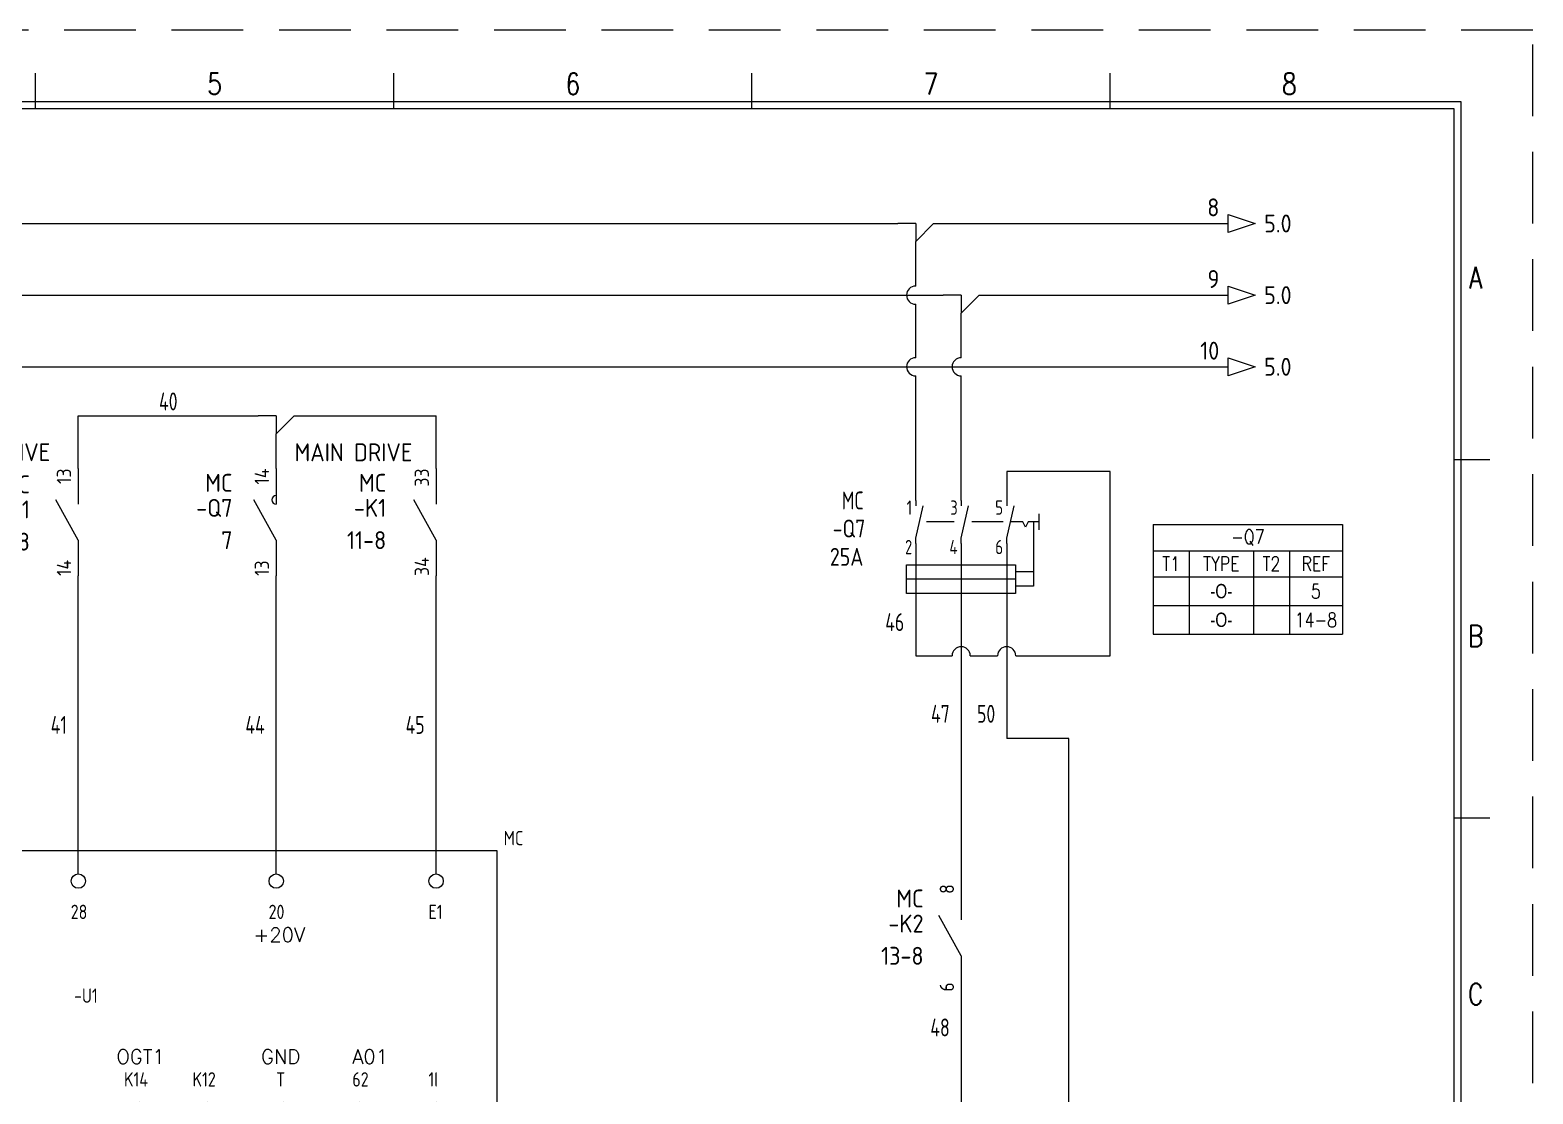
# Model space of a CAD drawing. Header units: millimetres. Extents: x 0 to 420, y 0 to 297.
# Drawn here: x 210.2 to 420, y 148.5 to 297 of the extents above; entities that cross this region are included whole.
import ezdxf
from ezdxf.enums import TextEntityAlignment as Align

# ---------------------------------------------------------------- set-up
doc = ezdxf.new("R2010")
doc.units = ezdxf.units.MM
doc.header["$LTSCALE"] = 10
doc.linetypes.add('DASHED', pattern=[0.75, 0.5, -0.25])
doc.linetypes.add('DASHEDX2', pattern=[1.5, 1, -0.5])
doc.layers.get('0').update_dxf_attribs({"linetype": 'CONTINUOUS'})
for name, color, linetype in [('COMMENT', 4, 'CONTINUOUS'), ('DESCCHILD', 20, 'CONTINUOUS'), ('LINK', 9, 'DASHED'), ('LOC', 8, 'CONTINUOUS'), ('MISC', 7, 'CONTINUOUS'), ('RED_2.5mm^2', 1, 'CONTINUOUS'), ('RED_4.0mm^2', 1, 'CONTINUOUS'), ('SYMS', 7, 'CONTINUOUS'), ('TAGS', 150, 'CONTINUOUS'), ('TAN_4.0mm^2', 253, 'CONTINUOUS'), ('TERMS', 123, 'CONTINUOUS'), ('WIRENO', 72, 'CONTINUOUS'), ('WIREREF', 52, 'CONTINUOUS'), ('XREF', 7, 'CONTINUOUS'), ('XREFCHILD', 134, 'CONTINUOUS'), ('ZUWAKU', 7, 'CONTINUOUS')]:
    doc.layers.add(name, color=color, linetype=linetype)
doc.styles.get("Standard").update_dxf_attribs({"font": 'romans', "width": 0.8, "bigfont": 'extfont'})
doc.styles.add('WD_IEC', font='isocp2.shx', dxfattribs={"width": 0.9, "height": 4, "bigfont": 'extfont2.shx'})

# ---------------------------------------------------------------- blocks, each defined once
blk = doc.blocks.new('VDV1_19')
for p, q in [((8.94, 31.88), (5.94, 31.88)), ((6.44, 31.12), (8.44, 31.12)), ((6.94, 30.38), (7.94, 30.38))]:
    blk.add_line(p, q)
for centre in [(7.44, 36.12), (27.62, 36.12), (37.19, 36.12), (47.81, 36.12), (58.44, 36.12), (86.06, 36.12), (108.38, 36.12), (4.25, 25.5), (4.25, 15.94), (7.44, 4.25), (17, 4.25), (27.62, 4.25), (38.25, 4.25), (48.88, 4.25), (66.94, 4.25), (76.5, 4.25), (87.12, 4.25), (97.75, 4.25), (108.38, 4.25)]:
    blk.add_circle(centre, 1)
at = {"layer": 'SYMS'}
for p, q in [((0, 0), (0, 40.38)), ((0, 40.38), (116.88, 40.38)), ((116.88, 40.38), (116.88, 0)), ((7.44, 35.06), (7.44, 31.88)), ((116.88, 0), (0, 0))]:
    blk.add_line(p, q, dxfattribs=at)
at = {"style": 'WD_IEC', "flags": 1}
for tag, p, height in [('X4TERM04', (6.44, 36.12), 0.128), ('X2TERM04', (7.44, 37.12), 0.128), ('X2TERM01', (27.62, 37.12), 0.128), ('X2TERM02', (37.19, 37.12), 0.128), ('X2TERM03', (47.81, 37.12), 0.128), ('X2TERM05', (58.44, 37.12), 0.128), ('X2TERM06', (86.06, 37.12), 0.128), ('X2TERM07', (108.38, 37.12), 0.128), ('X1TERM07', (109.38, 36.12), 0.128), ('X4TERM08', (3.25, 25.5), 0.128), ('FAMILY', (50.54, 22.34), 0.01), ('CAT', (50.54, 22.34), 0.01), ('MFG', (50.54, 22.34), 0.01), ('ASSYCODE', (50.54, 22.34), 0.01), ('X4TERM09', (3.25, 15.94), 0.128), ('X4TERM10', (6.44, 4.25), 0.128), ('X1TERM19', (109.38, 4.25), 0.128), ('X8TERM10', (7.44, 3.25), 0.128), ('X8TERM11', (17, 3.25), 0.128), ('X8TERM12', (27.62, 3.25), 0.128), ('X8TERM13', (38.25, 3.25), 0.128), ('X8TERM14', (48.88, 3.25), 0.128), ('X8TERM15', (66.94, 3.25), 0.128), ('X8TERM16', (76.5, 3.25), 0.128), ('X8TERM17', (87.12, 3.25), 0.128), ('X8TERM18', (97.75, 3.25), 0.128), ('X8TERM19', (108.38, 3.25), 0.128)]:
    blk.add_attdef(tag, p, '', height=height, dxfattribs=at)
at = {"style": 'WD_IEC'}
for tag, p in [('TERM04', (8.67, 32.97)), ('TERM01', (26.56, 30.81)), ('TERM02', (36.12, 30.81)), ('TERM03', (46.75, 30.81)), ('TERM05', (57.38, 30.81)), ('TERM06', (85, 30.81)), ('TERM07', (107.31, 30.81)), ('TERM08', (7.44, 24.44)), ('DESC1', (121.12, 22.31)), ('DESC2', (121.12, 19.12)), ('TERM09', (7.44, 14.88)), ('INST', (121.12, 14.88)), ('LOC', (121.21, 12.08)), ('TERM10', (5.31, 7.44)), ('TERM11', (14.88, 7.44)), ('TERM12', (26.56, 7.44)), ('TERM13', (37.19, 7.44)), ('TERM14', (47.81, 7.44)), ('TERM15', (64.81, 7.44)), ('TERM16', (74.38, 7.44)), ('TERM17', (86.06, 7.44)), ('TERM18', (96.69, 7.44)), ('TERM19', (107.31, 7.44))]:
    blk.add_attdef(tag, p, '', height=2, dxfattribs=at)
blk.add_attdef('TAG1', text='', height=2, dxfattribs=at).set_placement((59.5, 19.12), align=Align.CENTER)
at = {"layer": 'SYMS'}
for s, p in [('+20V', (82.88, 27.62)), ('OGT1', (63.75, 10.62)), ('GND', (83.94, 10.62)), ('A01', (96.69, 10.62))]:
    blk.add_text(s, height=2, dxfattribs=at).set_placement(p)
blk = doc.blocks.new('VMS21P')
for p, q in [((0, 7.5), (0, 2.5)), ((0, -2.5), (-3.125, 3.125)), ((0, -2.5), (0, -7.5))]:
    blk.add_line(p, q)
blk.add_arc((0, 3.125), 0.625, 90, 270)
at = {"style": 'WD_IEC'}
for tag, p in [('INST', (-5.25, 7.75)), ('LOC', (-5.25, 4.25)), ('TAG2', (-5.25, 0.75)), ('XREF', (-5.25, -3.75)), ('DESC1', (-5.25, -7.6)), ('DESC2', (-5.25, -11.1)), ('DESC3', (-5.25, -14.6))]:
    blk.add_attdef(tag, text='', height=2.5, dxfattribs=at).set_placement(p, align=Align.RIGHT)
blk.add_attdef('TERM01', text='', height=2, rotation=90, dxfattribs=at).set_placement((-1, 7.5), align=Align.RIGHT)
at = {"style": 'WD_IEC', "flags": 1}
for tag, p, height in [('X2TERM01', (0, 7.5), 0.32), ('X4LINK', (-2, 0), 0.32), ('X1LINK', (-0.5, 0), 0.32), ('CONTACT', (4, -3.5), 1), ('FAMILY', (4, -5), 1), ('X8TERM02', (0, -7.5), 0.32)]:
    blk.add_attdef(tag, p, '', height=height, dxfattribs=at)
at = {"style": 'WD_IEC'}
blk.add_attdef('TERM02', (-1, -7.5), '', height=2, rotation=90, dxfattribs=at)
blk = doc.blocks.new('VCR21')
for p, q in [((0, 7.5), (0, 2.5)), ((0, -2.5), (-3.125, 3.125)), ((0, -2.5), (0, -7.5))]:
    blk.add_line(p, q)
at = {"style": 'WD_IEC'}
for tag, p in [('INST', (-5.25, 7.75)), ('LOC', (-5.25, 4.25)), ('TAG2', (-5.25, 0.75)), ('XREF', (-5.25, -3.75)), ('DESC1', (-5.25, -7.6)), ('DESC2', (-5.25, -11.1)), ('DESC3', (-5.25, -14.6))]:
    blk.add_attdef(tag, text='', height=2.5, dxfattribs=at).set_placement(p, align=Align.RIGHT)
blk.add_attdef('TERM01', text='', height=2, rotation=90, dxfattribs=at).set_placement((-1, 7.5), align=Align.RIGHT)
at = {"style": 'WD_IEC', "flags": 1}
for tag, p, height in [('X2TERM01', (0, 7.5), 0.32), ('X4LINK', (-2, 0), 0.32), ('X1LINK', (-0.5, 0), 0.32), ('CONTACT', (4, -3.5), 1), ('FAMILY', (4, -5), 1), ('X8TERM02', (0, -7.5), 0.32)]:
    blk.add_attdef(tag, p, '', height=height, dxfattribs=at)
at = {"style": 'WD_IEC'}
blk.add_attdef('TERM02', (-1, -7.5), '', height=2, rotation=90, dxfattribs=at)
blk = doc.blocks.new('HA1S1')
blk.add_lwpolyline([(0, 1.25), (3.75, 0), (0, -1.25)], close=True)
at = {"style": 'WD_IEC'}
for tag, height, flags, p in [('WIRENO', 2.5, 8, (-1.25, 1)), ('SIGCODE', 1, 1, (5, 1.8))]:
    blk.add_attdef(tag, text='', height=height, dxfattribs=dict(at, flags=flags)).set_placement(p, align=Align.RIGHT)
at = {"style": 'WD_IEC', "flags": 1}
blk.add_attdef('X4TERM01', (0, 0), '', height=0.32, dxfattribs=at)
at = {"style": 'WD_IEC'}
blk.add_attdef('XREF', text='', height=2.5, dxfattribs=at).set_placement((5, 0), align=Align.MIDDLE_LEFT)
blk.add_attdef('DESC1', text='', height=2.5, dxfattribs=at).set_placement((-1.25, -1), align=Align.TOP_RIGHT)
blk = doc.blocks.new('WD_WNH')
at = {"linetype": 'Continuous', "style": 'WD_IEC', "width": 0.8}
blk.add_attdef('WIRENO', text='', height=2.5, dxfattribs=at).set_placement((0, 0.75), align=Align.CENTER)
at = {"style": 'WD_IEC', "flags": 1}
for tag, p in [('W08USER', (0, 0.375)), ('W04USER', (0, 0.875)), ('W05USER', (0, 0.75)), ('W09USER', (0, 0.25)), ('W03USER', (0, 1)), ('W06USER', (0, 0.625)), ('W07USER', (0, 0.5)), ('W02USER', (0, 1.125)), ('W01USER', (0, 1.25)), ('W10USER', (0, 0.125))]:
    blk.add_attdef(tag, text='', height=0.08, dxfattribs=at).set_placement(p, align=Align.CENTER)
blk = doc.blocks.new('WD_WNV')
at = {"layer": 'WIRENO', "linetype": 'Continuous', "style": 'WD_IEC', "width": 0.8}
blk.add_attdef('WIRENO', text='', height=2.5, dxfattribs=at).set_placement((-1.6, 0), align=Align.MIDDLE_RIGHT)
at = {"layer": 'WIRENO', "style": 'WD_IEC', "flags": 1}
for tag, p in [('W08USER', (-1, 0.375)), ('W04USER', (-1, 0.875)), ('W05USER', (-1, 0.75)), ('W09USER', (-1, 0.25)), ('W03USER', (-1, 1)), ('W06USER', (-1, 0.625)), ('W07USER', (-1, 0.5)), ('W02USER', (-1, 1.125)), ('W01USER', (-1, 1.25)), ('W10USER', (-1, 0.125))]:
    blk.add_attdef(tag, text='', height=0.08, dxfattribs=at).set_placement(p, align=Align.CENTER)
blk = doc.blocks.new('HDV1_04QM1')
for p, q in [((0, 0), (0, -0.75)), ((0, -5.25), (1.04, -0.75)), ((6.35, 0), (6.35, -0.75)), ((6.35, -5.25), (7.39, -0.75)), ((12.7, 0), (12.7, -0.75)), ((12.7, -5.25), (13.74, -0.75)), ((0, -6), (0, -5.25)), ((6.35, -6), (6.35, -5.25)), ((12.7, -6), (12.7, -5.25))]:
    blk.add_line(p, q)
at = {"linetype": 'Continuous'}
blk.add_line((17.2, -1.88), (17.2, -4.12), dxfattribs=at)
at = {"linetype": 'DASHED'}
for p, q in [((14.95, -3), (13.26, -3)), ((15.33, -3.75), (14.95, -3)), ((15.7, -3), (15.33, -3.75)), ((17.2, -3), (15.7, -3))]:
    blk.add_line(p, q, dxfattribs=at)
at = {"layer": 'LINK'}
for p, q in [((5.35, -3), (1.5, -3)), ((12.2, -3), (7.85, -3))]:
    blk.add_line(p, q, dxfattribs=at)
at = {"layer": 'SYMS'}
for p, q in [((16.45, -2.97), (16.45, -11.97)), ((16.45, -9.97), (13.95, -9.97)), ((13.95, -10.97), (-1.3, -10.97)), ((16.45, -11.97), (13.95, -11.97))]:
    blk.add_line(p, q, dxfattribs=at)
blk.add_lwpolyline([(13.95, -8.97), (13.95, -12.97), (-1.3, -12.97), (-1.3, -8.97)], close=True, dxfattribs=at)
at = {"linetype": 'Continuous', "style": 'WD_IEC', "width": 0.8}
for tag, p in [('TERM01', (-0.5, 0)), ('TERM03', (5.85, 0)), ('TERM05', (12.2, 0)), ('TERM02', (-0.5, -5.5)), ('TERM04', (5.85, -5.5)), ('TERM06', (12.2, -5.5))]:
    blk.add_attdef(tag, text='', height=1, dxfattribs=at).set_placement(p, align=Align.TOP_RIGHT)
at = {"style": 'WD_IEC', "width": 0.8}
for tag, p in [('LOC', (14.2, -1)), ('INST', (15.45, -1))]:
    blk.add_attdef(tag, text='', height=1, rotation=270, dxfattribs=at).set_placement(p, align=Align.RIGHT)
at = {"style": 'WD_IEC', "flags": 1}
for tag, p, height in [('X2TERM01', (0, 0), 0.18), ('X2TERM03', (6.35, 0), 0.18), ('X2TERM05', (12.7, 0), 0.18), ('X8TERM02', (0, -6), 0.18), ('X8TERM04', (6.35, -6), 0.18), ('X8TERM06', (12.7, -6), 0.18), ('FAMILY', (15.64, -4.5), 0.16)]:
    blk.add_attdef(tag, p, '', height=height, rotation=270, dxfattribs=at)
at = {"style": 'WD_IEC', "width": 0.8}
blk.add_attdef('XREF', text='', height=1, rotation=270, dxfattribs=at).set_placement((11.2, -3), align=Align.TOP_CENTER)
at = {"color": 7, "style": 'WD_IEC'}
for tag, p in [('X8LINK', (-1, -3)), ('X2LINK', (17.45, -3))]:
    blk.add_attdef(tag, p, '', height=0.16, rotation=270, dxfattribs=at)
at = {"style": 'WD_IEC', "width": 0.9}
for tag, p in [('TAG1', (20.48, -4.84)), ('DESC1', (20.48, -6.19)), ('DESC2', (20.48, -7.69)), ('DESC3', (20.48, -9.19))]:
    blk.add_attdef(tag, text='', height=1, dxfattribs=at).set_placement(p, align=Align.CENTER)
at = {"style": 'WD_IEC', "flags": 1}
for tag, p, width in [('CONTACT', (15.3, -4.5), 0.9), ('ASSYCODE', (15.42, -5.8), 0.9), ('CAT', (15.79, -5.8), 0.8), ('MFG', (16.17, -5.8), 0.8)]:
    blk.add_attdef(tag, p, '', height=0.16, rotation=270, dxfattribs=dict(at, width=width))
at = {"style": 'WD_IEC', "width": 0.9}
blk.add_attdef('RATING1', text='', height=1, dxfattribs=at).set_placement((17.87, -10.11), align=Align.MIDDLE_LEFT)
blk = doc.blocks.new('JIS_border_a3(L)')
at = {"layer": 'ZUWAKU', "color": 5, "linetype": 'DASHEDX2'}
for p, q in [((420, 297), (0, 297)), ((420, 0), (420, 297))]:
    blk.add_line(p, q, dxfattribs=at)
at = {"layer": 'ZUWAKU'}
for p, q in [((211, 286), (211, 291)), ((261, 286), (261, 291)), ((311, 286), (311, 291)), ((361, 286), (361, 291)), ((414, 237), (409, 237)), ((414, 187), (409, 187))]:
    blk.add_line(p, q, dxfattribs=at)
at = {"layer": 'ZUWAKU', "color": 5}
for p, q in [((410, 287), (10, 287)), ((409, 286), (11, 286)), ((409, 11), (409, 286)), ((410, 10), (410, 287))]:
    blk.add_line(p, q, dxfattribs=at)
at = {"layer": 'COMMENT', "width": 0.8}
for s, p in [('5', (236, 289.5)), ('6', (286, 289.5)), ('7', (336, 289.5)), ('8', (386, 289.5)), ('A', (412, 262.43)), ('B', (412, 212.43)), ('C', (412, 162.43))]:
    blk.add_text(s, height=3, dxfattribs=at).set_placement(p, align=Align.MIDDLE)
blk = doc.blocks.new('*T27')
at = {"layer": 'XREF', "color": 0, "lineweight": -2}
for p, q in [((0, 0), (5, 0)), ((0, 0), (0, -3.67)), ((5, 0), (14, 0)), ((14, 0), (19, 0)), ((19, 0), (26.4, 0)), ((26.4, 0), (26.4, -3.67)), ((0, -3.67), (5, -3.67)), ((0, -3.67), (0, -7.33)), ((5, -3.67), (14, -3.67)), ((5, -3.67), (5, -7.33)), ((14, -3.67), (19, -3.67)), ((14, -3.67), (14, -7.33)), ((19, -3.67), (26.4, -3.67)), ((19, -3.67), (19, -7.33)), ((26.4, -3.67), (26.4, -7.33)), ((0, -7.33), (5, -7.33)), ((0, -7.33), (0, -11.33)), ((5, -7.33), (14, -7.33)), ((5, -7.33), (5, -11.33)), ((14, -7.33), (19, -7.33)), ((14, -7.33), (14, -11.33)), ((19, -7.33), (26.4, -7.33)), ((19, -7.33), (19, -11.33)), ((26.4, -7.33), (26.4, -11.33)), ((0, -11.33), (5, -11.33)), ((0, -11.33), (0, -15.33)), ((5, -11.33), (14, -11.33)), ((5, -11.33), (5, -15.33)), ((14, -11.33), (19, -11.33)), ((14, -11.33), (14, -15.33)), ((19, -11.33), (26.4, -11.33)), ((19, -11.33), (19, -15.33)), ((26.4, -11.33), (26.4, -15.33)), ((0, -15.33), (5, -15.33)), ((5, -15.33), (14, -15.33)), ((14, -15.33), (19, -15.33)), ((19, -15.33), (26.4, -15.33))]:
    blk.add_line(p, q, dxfattribs=at)
at = {"layer": 'XREF', "color": 0, "char_height": 2, "attachment_point": 5}
for s, insert, width in [('-Q7', (13.2, -1.83), 25.4), ('T1', (2.5, -5.5), 4), ('TYPE', (9.5, -5.5), 8), ('T2', (16.5, -5.5), 4), ('REF', (22.7, -5.5), 6.4), ('{\\Facaderef.shx|c0;-O-}', (9.5, -9.33), 8), ('5', (22.7, -9.33), 6.4), ('{\\Facaderef.shx|c0;-O-}', (9.5, -13.33), 8), ('14-8', (22.7, -13.33), 6.4)]:
    blk.add_mtext(s, dxfattribs=dict(at, insert=insert, width=width))
blk = doc.blocks.new('HT0_184')
at = {"layer": 'RED_2.5mm^2'}
for p, q in [((0, 0), (-2.5, 0)), ((0, 0), (0, -2.5)), ((0, -2.5), (2.5, 0))]:
    blk.add_line(p, q, dxfattribs=at)
at = {"layer": 'RED_2.5mm^2', "style": 'WD_IEC', "flags": 1}
for tag, p in [('X4TERM01', (-2.5, 0)), ('X1TERM01', (2.5, 0)), ('WDWSEQ', (1.53, -1.26)), ('X8TERM01', (0, -2.5))]:
    blk.add_attdef(tag, p, '', height=0.4, dxfattribs=at)
blk = doc.blocks.new('VT0_184')
for p, q in [((0, 0), (-2.5, 0)), ((0, 0), (0, -2.5)), ((0, -2.5), (2.5, 0))]:
    blk.add_line(p, q)
at = {"style": 'WD_IEC', "flags": 1}
for tag, p in [('X4TERM01', (-2.5, 0)), ('X1TERM01', (2.5, 0)), ('WDWSEQ', (1.53, -1.26)), ('X8TERM01', (0, -2.5))]:
    blk.add_attdef(tag, p, '', height=0.4, dxfattribs=at)

msp = doc.modelspace()

# ---------------------------------------------------------------- linework, layer by layer
at = {"layer": 'RED_2.5mm^2'}
for p, q in [((216.97, 235.8), (216.97, 243.16)), ((216.97, 243.16), (242.09, 243.16)), ((247.09, 243.16), (266.91, 243.16)), ((266.91, 235.8), (266.91, 243.16)), ((244.59, 235.8), (244.59, 240.66)), ((216.97, 179.22), (216.97, 220.8)), ((244.59, 179.22), (244.59, 220.8)), ((266.91, 179.22), (266.91, 220.8))]:
    msp.add_line(p, q, dxfattribs=at)
at = {"layer": 'RED_4.0mm^2'}
for p, q in [((360.98, 235.4), (346.55, 235.4)), ((346.55, 235.4), (346.55, 231.34)), ((360.98, 209.66), (360.98, 235.4)), ((333.85, 225.34), (333.85, 209.66)), ((340.2, 225.34), (340.2, 177.78)), ((346.55, 225.34), (346.55, 198.11)), ((333.85, 209.66), (338.93, 209.66)), ((341.47, 209.66), (345.28, 209.66)), ((347.82, 209.66), (360.98, 209.66)), ((355.2, 198.11), (346.55, 198.11)), ((355.2, 138.79), (355.2, 198.11)), ((340.2, 162.78), (340.2, 138.79))]:
    msp.add_line(p, q, dxfattribs=at)
for centre in [(340.2, 209.66), (346.55, 209.66)]:
    msp.add_arc(centre, 1.27, 0, 180, dxfattribs=at)
at = {"layer": 'TAN_4.0mm^2'}
for p, q in [((62.52, 270), (331.35, 270)), ((336.35, 270), (377.48, 270)), ((333.85, 261.27), (333.85, 267.5)), ((68.85, 260), (337.7, 260)), ((333.85, 251.27), (333.85, 258.73)), ((342.7, 260), (377.48, 260)), ((340.2, 251.27), (340.2, 257.5)), ((75.2, 250), (377.47, 250)), ((333.85, 231.34), (333.85, 248.73)), ((340.2, 231.34), (340.2, 248.73))]:
    msp.add_line(p, q, dxfattribs=at)
for centre in [(333.85, 260), (333.85, 250), (340.2, 250)]:
    msp.add_arc(centre, 1.27, 90, 270, dxfattribs=at)

# ---------------------------------------------------------------- block references
for name, p in [('JIS_border_a3(L)', (0, 0)), ('*T27', (367, 228))]:
    msp.add_blockref(name, p)
at = {"layer": 'RED_2.5mm^2'}
msp.add_blockref('HT0_184', (244.59, 243.16), dxfattribs=at)
at = {"layer": 'SYMS'}
ref = msp.add_blockref('HA1S1', (377.48, 270), dxfattribs=at)
ref.add_attrib('WIRENO', '8', dxfattribs={"layer": 'WIREREF', "height": 2.5, "style": 'WD_IEC', "flags": 8}).set_placement((376.23, 271), align=Align.RIGHT)
ref.add_attrib('XREF', '5.0', dxfattribs={"layer": 'XREF', "height": 2.5, "style": 'WD_IEC'}).set_placement((382.48, 270), align=Align.MIDDLE_LEFT)
ref = msp.add_blockref('HA1S1', (377.48, 260), dxfattribs=at)
ref.add_attrib('WIRENO', '9', dxfattribs={"layer": 'WIREREF', "height": 2.5, "style": 'WD_IEC', "flags": 8}).set_placement((376.23, 261), align=Align.RIGHT)
ref.add_attrib('XREF', '5.0', dxfattribs={"layer": 'XREF', "height": 2.5, "style": 'WD_IEC'}).set_placement((382.48, 260), align=Align.MIDDLE_LEFT)
ref = msp.add_blockref('HA1S1', (377.47, 250), dxfattribs=at)
ref.add_attrib('WIRENO', '10', dxfattribs={"layer": 'WIREREF', "height": 2.5, "style": 'WD_IEC', "flags": 8}).set_placement((376.22, 251), align=Align.RIGHT)
ref.add_attrib('XREF', '5.0', dxfattribs={"layer": 'XREF', "height": 2.5, "style": 'WD_IEC'}).set_placement((382.47, 250), align=Align.MIDDLE_LEFT)
ref = msp.add_blockref('VCR21', (216.97, 228.3), dxfattribs=at)
ref.add_attrib('TAG2', '-K1', dxfattribs={"layer": 'TAGS', "height": 2.5, "style": 'WD_IEC'}).set_placement((210.22, 228.84), align=Align.RIGHT)
ref.add_attrib('LOC', 'MC', dxfattribs={"layer": 'LOC', "height": 2.5, "style": 'WD_IEC'}).set_placement((210.22, 232.34), align=Align.RIGHT)
ref.add_attrib('DESC3', 'MAIN DRIVE', dxfattribs={"layer": 'DESCCHILD', "height": 2.5, "style": 'WD_IEC'}).set_placement((213.06, 236.82), align=Align.RIGHT)
ref.add_attrib('XREF', '11-8', dxfattribs={"layer": 'XREFCHILD', "height": 2.5, "style": 'WD_IEC'}).set_placement((210.22, 224.34), align=Align.RIGHT)
ref.add_attrib('TERM01', '13', dxfattribs={"layer": 'TERMS', "height": 2, "rotation": 90, "style": 'WD_IEC'}).set_placement((215.97, 235.8), align=Align.RIGHT)
ref.add_attrib('TERM02', '14', (215.97, 220.8), dxfattribs={"layer": 'TERMS', "height": 2, "rotation": 90, "style": 'WD_IEC'})
ref = msp.add_blockref('VCR21', (266.91, 228.3), dxfattribs=at)
ref.add_attrib('TAG2', '-K1', dxfattribs={"layer": 'TAGS', "height": 2.5, "style": 'WD_IEC'}).set_placement((259.95, 229.05), align=Align.RIGHT)
ref.add_attrib('LOC', 'MC', dxfattribs={"layer": 'LOC', "height": 2.5, "style": 'WD_IEC'}).set_placement((259.95, 232.55), align=Align.RIGHT)
ref.add_attrib('DESC3', 'MAIN DRIVE', dxfattribs={"layer": 'DESCCHILD', "height": 2.5, "style": 'WD_IEC'}).set_placement((263.6, 236.81), align=Align.RIGHT)
ref.add_attrib('XREF', '11-8', dxfattribs={"layer": 'XREFCHILD', "height": 2.5, "style": 'WD_IEC'}).set_placement((259.95, 224.55), align=Align.RIGHT)
ref.add_attrib('TERM01', '33', dxfattribs={"layer": 'TERMS', "height": 2, "rotation": 90, "style": 'WD_IEC'}).set_placement((265.91, 235.8), align=Align.RIGHT)
ref.add_attrib('TERM02', '34', (265.91, 220.8), dxfattribs={"layer": 'TERMS', "height": 2, "rotation": 90, "style": 'WD_IEC'})
ref = msp.add_blockref('VMS21P', (244.59, 228.3), dxfattribs=at)
ref.add_attrib('TAG2', '-Q7', dxfattribs={"layer": 'TAGS', "height": 2.5, "style": 'WD_IEC'}).set_placement((238.49, 229.05), align=Align.RIGHT)
ref.add_attrib('LOC', 'MC', dxfattribs={"layer": 'LOC', "height": 2.5, "style": 'WD_IEC'}).set_placement((238.49, 232.55), align=Align.RIGHT)
ref.add_attrib('XREF', '7', dxfattribs={"layer": 'XREFCHILD', "height": 2.5, "style": 'WD_IEC'}).set_placement((238.49, 224.55), align=Align.RIGHT)
ref.add_attrib('TERM01', '14', dxfattribs={"layer": 'TERMS', "height": 2, "rotation": 90, "style": 'WD_IEC'}).set_placement((243.59, 235.8), align=Align.RIGHT)
ref.add_attrib('TERM02', '13', (243.59, 220.8), dxfattribs={"layer": 'TERMS', "height": 2, "rotation": 90, "style": 'WD_IEC'})
ref = msp.add_blockref('HDV1_04QM1', (333.85, 231.34), dxfattribs=at)
ref.add_attrib('TERM01', '1', dxfattribs={"layer": 'TERMS', "linetype": 'Continuous', "height": 2, "style": 'WD_IEC', "width": 0.85}).set_placement((333.35, 231.34), align=Align.TOP_RIGHT)
ref.add_attrib('TERM02', '2', dxfattribs={"layer": 'TERMS', "linetype": 'Continuous', "height": 2, "style": 'WD_IEC', "width": 0.8}).set_placement((333.35, 225.84), align=Align.TOP_RIGHT)
ref.add_attrib('TERM04', '4', dxfattribs={"layer": 'TERMS', "linetype": 'Continuous', "height": 2, "style": 'WD_IEC', "width": 0.85}).set_placement((339.7, 225.84), align=Align.TOP_RIGHT)
ref.add_attrib('TERM06', '6', dxfattribs={"layer": 'TERMS', "linetype": 'Continuous', "height": 2, "style": 'WD_IEC', "width": 0.85}).set_placement((346.05, 225.84), align=Align.TOP_RIGHT)
ref.add_attrib('RATING1', '25A', dxfattribs={"layer": 'MISC', "height": 2.5, "style": 'WD_IEC', "width": 0.9}).set_placement((321.87, 223.47), align=Align.MIDDLE_LEFT)
ref.add_attrib('TAG1', '-Q7', dxfattribs={"layer": 'TAGS', "height": 2.5, "style": 'WD_IEC', "width": 0.9}).set_placement((324.54, 226.17), align=Align.CENTER)
ref.add_attrib('TERM03', '3', dxfattribs={"layer": 'TERMS', "linetype": 'Continuous', "height": 2, "style": 'WD_IEC', "width": 0.8}).set_placement((339.7, 231.34), align=Align.TOP_RIGHT)
ref.add_attrib('TERM05', '5', dxfattribs={"layer": 'TERMS', "linetype": 'Continuous', "height": 2, "style": 'WD_IEC', "width": 0.85}).set_placement((346.05, 231.34), align=Align.TOP_RIGHT)
ref.add_attrib('LOC', 'MC', dxfattribs={"layer": 'LOC', "height": 2.5, "style": 'WD_IEC', "width": 0.8}).set_placement((326.58, 230.09), align=Align.RIGHT)
ref = msp.add_blockref('VDV1_19', (158.53, 142.09), dxfattribs=at)
ref.add_attrib('LOC', 'MC', (276.34, 183.21), dxfattribs={"layer": 'LOC', "height": 2, "style": 'WD_IEC', "width": 0.9})
ref.add_attrib('TERM19', '1I', (265.84, 149.53), dxfattribs={"layer": 'TERMS', "height": 2, "style": 'WD_IEC', "width": 0.9})
ref.add_attrib('TERM18', '62', (255.22, 149.53), dxfattribs={"layer": 'TERMS', "height": 2, "style": 'WD_IEC', "width": 0.9})
ref.add_attrib('TERM17', 'T', (244.59, 149.53), dxfattribs={"layer": 'TERMS', "height": 2, "style": 'WD_IEC', "width": 0.9})
ref.add_attrib('TERM16', 'K12', (232.91, 149.53), dxfattribs={"layer": 'TERMS', "height": 2, "style": 'WD_IEC', "width": 0.9})
ref.add_attrib('TERM15', 'K14', (223.34, 149.53), dxfattribs={"layer": 'TERMS', "height": 2, "style": 'WD_IEC', "width": 0.9})
ref.add_attrib('TERM14', 'W', (206.34, 149.53), dxfattribs={"layer": 'TERMS', "height": 2, "style": 'WD_IEC', "width": 0.9})
ref.add_attrib('TERM13', 'V', (195.72, 149.53), dxfattribs={"layer": 'TERMS', "height": 2, "style": 'WD_IEC', "width": 0.9})
ref.add_attrib('TERM12', 'U', (185.09, 149.53), dxfattribs={"layer": 'TERMS', "height": 2, "style": 'WD_IEC', "width": 0.9})
ref.add_attrib('TERM11', 'BR2', (173.41, 149.53), dxfattribs={"layer": 'TERMS', "height": 2, "style": 'WD_IEC', "width": 0.9})
ref.add_attrib('TERM10', 'BR1', (163.84, 149.53), dxfattribs={"layer": 'TERMS', "height": 2, "style": 'WD_IEC', "width": 0.9})
ref.add_attrib('TERM09', 'T2', (165.97, 156.97), dxfattribs={"layer": 'TERMS', "height": 2, "style": 'WD_IEC', "width": 0.9})
ref.add_attrib('TERM08', 'T1', (165.97, 166.53), dxfattribs={"layer": 'TERMS', "height": 2, "style": 'WD_IEC', "width": 0.9})
ref.add_attrib('TERM07', 'E1', (265.84, 172.91), dxfattribs={"layer": 'TERMS', "height": 2, "style": 'WD_IEC', "width": 0.9})
ref.add_attrib('TERM06', '20', (243.53, 172.91), dxfattribs={"layer": 'TERMS', "height": 2, "style": 'WD_IEC', "width": 0.9})
ref.add_attrib('TERM05', '28', (215.91, 172.91), dxfattribs={"layer": 'TERMS', "height": 2, "style": 'WD_IEC', "width": 0.9})
ref.add_attrib('TERM03', 'L3', (205.28, 172.91), dxfattribs={"layer": 'TERMS', "height": 2, "style": 'WD_IEC', "width": 0.9})
ref.add_attrib('TERM02', 'L2', (194.66, 172.91), dxfattribs={"layer": 'TERMS', "height": 2, "style": 'WD_IEC', "width": 0.9})
ref.add_attrib('TERM01', 'L1', (185.09, 172.91), dxfattribs={"layer": 'TERMS', "height": 2, "style": 'WD_IEC', "width": 0.9})
ref.add_attrib('TERM04', 'GND', (167.2, 175.07), dxfattribs={"layer": 'TERMS', "height": 2, "style": 'WD_IEC', "width": 0.9})
ref.add_attrib('TAG1', '-U1', dxfattribs={"layer": 'TAGS', "height": 2, "style": 'WD_IEC', "width": 0.9}).set_placement((218.03, 161.22), align=Align.CENTER)
ref = msp.add_blockref('VCR21', (340.2, 170.28), dxfattribs=at)
ref.add_attrib('TAG2', '-K2', dxfattribs={"layer": 'TAGS', "height": 2.5, "style": 'WD_IEC'}).set_placement((334.95, 171.03), align=Align.RIGHT)
ref.add_attrib('LOC', 'MC', dxfattribs={"layer": 'LOC', "height": 2.5, "style": 'WD_IEC'}).set_placement((334.95, 174.53), align=Align.RIGHT)
ref.add_attrib('XREF', '13-8', dxfattribs={"layer": 'XREFCHILD', "height": 2.5, "style": 'WD_IEC'}).set_placement((334.95, 166.53), align=Align.RIGHT)
ref.add_attrib('TERM01', '8', dxfattribs={"layer": 'TERMS', "height": 2, "rotation": 90, "style": 'WD_IEC'}).set_placement((339.2, 177.78), align=Align.RIGHT)
ref.add_attrib('TERM02', '6', (339.2, 162.78), dxfattribs={"layer": 'TERMS', "height": 2, "rotation": 90, "style": 'WD_IEC'})
at = {"layer": 'TAN_4.0mm^2'}
for p in [(333.85, 270), (340.2, 260)]:
    msp.add_blockref('VT0_184', p, dxfattribs=at)
at = {"layer": 'WIRENO'}
ref = msp.add_blockref('WD_WNH', (229.53, 243.16), dxfattribs=at)
ref.add_attrib('WIRENO', '40', dxfattribs={"linetype": 'Continuous', "height": 2.5, "style": 'WD_IEC', "width": 0.8}).set_placement((229.53, 243.91), align=Align.CENTER)
for p, values in [((333.85, 214.36), {'WIRENO': '46'}), ((340.2, 201.56), {'WIRENO': '47'}), ((346.55, 201.56), {'WIRENO': '50'}), ((216.97, 200.01), {'WIRENO': '41'}), ((244.59, 200.01), {'WIRENO': '44'}), ((266.91, 200.01), {'WIRENO': '45'}), ((340.2, 157.78), {'WIRENO': '48'})]:
    msp.add_blockref('WD_WNV', p, dxfattribs=at).add_auto_attribs(values)

doc.saveas('drawing.dxf')
